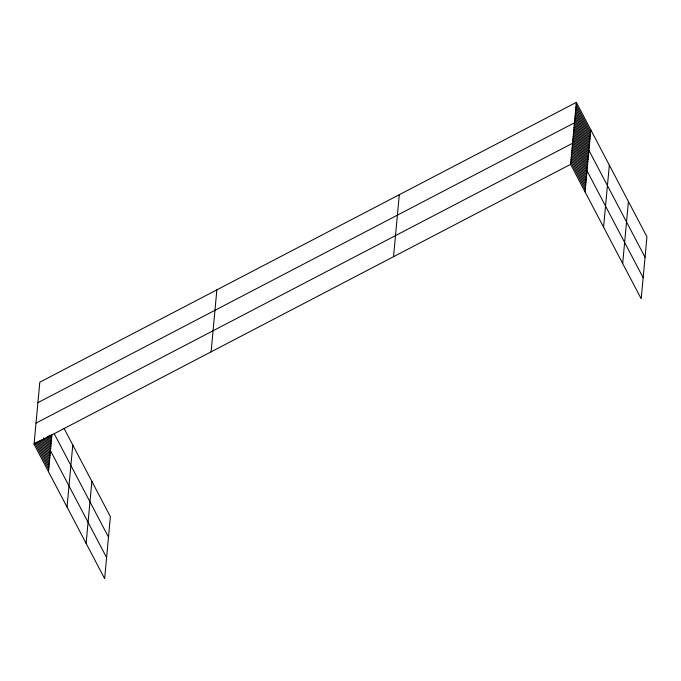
<?xml version="1.0" encoding="UTF-8"?>
<svg xmlns="http://www.w3.org/2000/svg" width="681" height="681" viewBox="0 0 681 681"><rect width="100%" height="100%" fill="white"/><g stroke="black" fill="none" stroke-linecap="round" stroke-linejoin="round"><path stroke-width="1.02" d="M64.005 428.298L110.39 516.658L104.636 578.646L34.05 444.191L39.804 382.203L576.364 102.354L646.95 236.809L641.196 298.797L570.61 164.342L576.364 102.354M48.504 471.72L51.935 434.733M67.027 507.005L72.782 445.008M86.112 543.361L91.867 481.365M211.11 351.847L216.864 289.851M393.541 256.694L399.296 194.698M585.056 191.872L590.81 129.875M603.579 227.156L609.333 165.16M622.672 263.513L628.427 201.516M37.906 402.658L574.458 122.81L645.052 257.265M36.008 423.114L572.559 143.265L643.153 277.72M34.05 444.191L570.61 164.342M576.152 104.627L590.597 132.148M575.939 106.9L590.384 134.421M575.726 109.173L590.18 136.694M575.513 111.446L589.967 138.967M575.309 113.718L589.755 141.239M575.096 115.991L589.542 143.512M574.883 118.264L589.337 145.785M574.67 120.537L589.125 148.058M574.253 125.083L588.699 152.604M574.04 127.356L588.486 154.876M573.828 129.628L588.282 157.149M573.615 131.901L588.069 159.422M573.411 134.174L587.856 161.695M573.198 136.447L587.643 163.976M572.985 138.72L587.431 166.249M572.772 140.993L587.226 168.522M572.346 145.606L586.792 173.136M572.125 147.947L586.579 175.477M571.912 150.297L586.358 177.818M571.691 152.638L586.145 180.159M571.478 154.979L585.924 182.499M571.257 157.32L585.711 184.84M571.044 159.66L585.49 187.181M570.823 162.001L585.277 189.531M54.31 433.899L108.492 537.113M50.76 435.168L51.722 437.006M49.585 435.602L51.509 439.279M48.411 436.044L51.305 441.552M47.236 436.478L51.092 443.825M46.546 437.84L50.879 446.098M45.372 438.275L50.666 448.37M43.712 437.798L106.594 557.569M43.014 439.219L50.241 452.984M41.83 439.73L50.019 455.325M40.656 440.232L49.807 457.666M39.472 440.743L49.585 460.007M38.289 441.245L49.372 462.348M37.114 441.756L49.151 464.689M35.931 442.267L48.938 467.038M34.748 442.769L48.717 469.379"/></g></svg>
